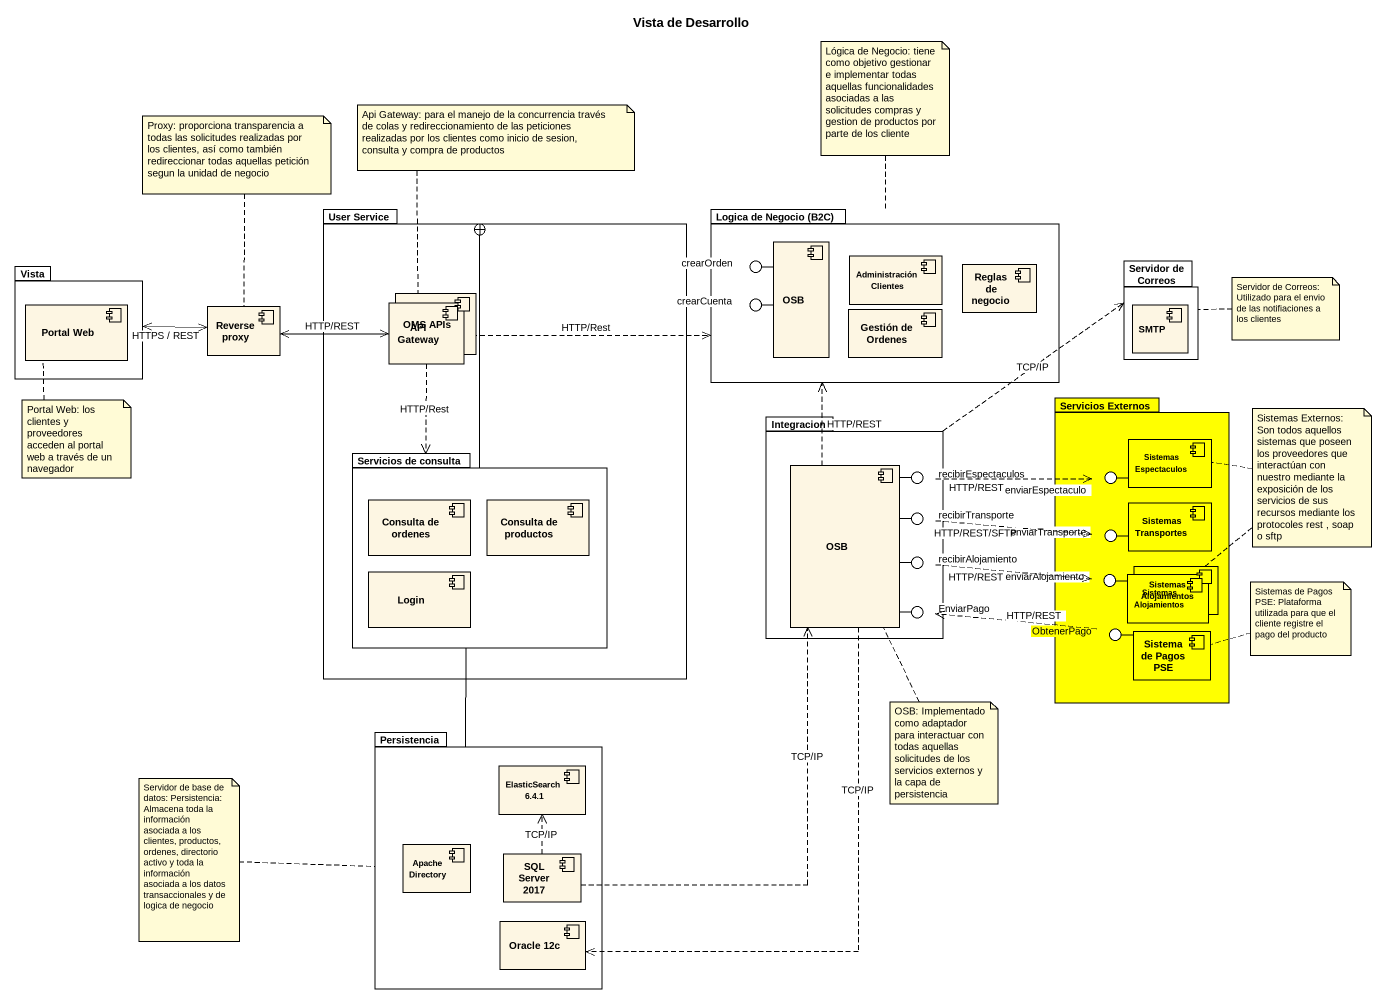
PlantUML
@startuml
title Vista de Desarrollo
package "User Service" as User_Service {
  component "OMS APIs" as OMS_APIs
  component "API Gateway" as API_Gateway
  package "Servicios de consulta" as Servicios_de_consulta {
    component "Consulta de ordenes" as Consulta_de_ordenes
    component "Consulta de productos" as Consulta_de_productos
    component Login
  }
}
package "Logica de Negocio (B2C)" as Logica_de_Negocio_B2C {
  component OSB
  component "Administración Clientes" as Administración_Clientes
  component "Reglas de negocio" as Reglas_de_negocio
  component "Gestión de Ordenes" as Gestión_de_Ordenes
}
package Vista {
  component "Portal Web" as Portal_Web
}
() crearOrden
() crearCuenta
package "Servidor de Correos" as Servidor_de_Correos {
  component SMTP
}
component "Reverse proxy" as Reverse_proxy
package Integracion {
  component "OSB" as OSB_2
}
package "Servicios Externos" as Servicios_Externos #FFFF00 {
  component "Sistemas Espectaculos" as Sistemas_Espectaculos #FFFF00
  component "Sistemas Transportes" as Sistemas_Transportes #FFFF00
  component "Sistemas Alojamientos" as Sistemas_Alojamientos #FFFF00
  component "Sistemas Alojamientos" as Sistemas_Alojamientos_2 #FFFF00
  component "Sistema de Pagos PSE" as Sistema_de_Pagos_PSE #FFFF00
}
() recibirEspectaculos
() enviarEspectaculo
() recibirTransporte
() enviarTransporte
() recibirAlojamiento
() enviarAlojamiento
() EnviarPago
() ObtenerPago
package Persistencia {
  component "ElasticSearch 6.4.1" as ElasticSearch_6_4_1
  component "Apache Directory" as Apache_Directory
  component "SQL Server 2017" as SQL_Server_2017
  component "Oracle 12c" as Oracle_12c
}
OSB -up- crearOrden
OSB -left- crearCuenta
OSB_2 -up- recibirEspectaculos
Sistemas_Espectaculos -left- enviarEspectaculo
OSB_2 -right- recibirTransporte
Sistemas_Transportes -left- enviarTransporte
OSB_2 -right- recibirAlojamiento
Sistemas_Alojamientos -left- enviarAlojamiento
OSB_2 -- EnviarPago
Sistema_de_Pagos_PSE -left- ObtenerPago
Vista <-right-> Reverse_proxy : HTTPS / REST
Reverse_proxy <-right-> API_Gateway : HTTP/REST
API_Gateway .right.> Logica_de_Negocio_B2C : HTTP/Rest
API_Gateway ..> Servicios_de_consulta : HTTP/Rest
Integracion .up.> Servidor_de_Correos : TCP/IP
Servicios_de_consulta -up-+ User_Service
Servicios_de_consulta -- Persistencia
OSB_2 .up.> Logica_de_Negocio_B2C : HTTP/REST
OSB_2 ..> Oracle_12c : TCP/IP
recibirEspectaculos .right.> enviarEspectaculo : HTTP/REST
recibirTransporte .right.> enviarTransporte : HTTP/REST/SFTP
recibirAlojamiento .right.> enviarAlojamiento : HTTP/REST
ObtenerPago .left.> EnviarPago : HTTP/REST
SQL_Server_2017 .up.> OSB_2 : TCP/IP
SQL_Server_2017 .up.> ElasticSearch_6_4_1 : TCP/IP
note top of Logica_de_Negocio_B2C : Lógica de Negocio: tiene como objetivo gestionar e implementar todas aquellas funcionalidades asociadas a las solicitudes compras y gestion de productos por parte de los cliente
note top of Reverse_proxy : Proxy: proporciona transparencia a todas las solicitudes realizadas por los clientes, así como también redireccionar todas aquellas petición segun la unidad de negocio
note top of OMS_APIs : Api Gateway: para el manejo de la concurrencia través de colas y redireccionamiento de las peticiones realizadas por los clientes como inicio de sesion, consulta y compra de productos
note right of Servidor_de_Correos : Servidor de Correos: Utilizado para el envio de las notifiaciones a los clientes
note bottom of Portal_Web : Portal Web: los clientes y proveedores acceden al portal web a través de un navegador
note as N6
  Sistemas Externos: Son todos aquellos sistemas que poseen los proveedores que interactúan con nuestro mediante la exposición de los servicios de sus recursos mediante los protocoles rest , soap o sftp
end note
N6 .. Sistemas_Espectaculos
N6 .. Sistemas_Alojamientos_2
note right of Sistema_de_Pagos_PSE : Sistemas de Pagos PSE: Plataforma utilizada para que el cliente registre el pago del producto
note bottom of OSB_2 : OSB: Implementado como adaptador para interactuar con todas aquellas solicitudes de los servicios externos y la capa de persistencia
note left of Persistencia : Servidor de base de datos: Persistencia: Almacena toda la información asociada a los clientes, productos, ordenes, directorio activo y toda la información asociada a los datos transaccionales y de logica de negocio
@enduml
